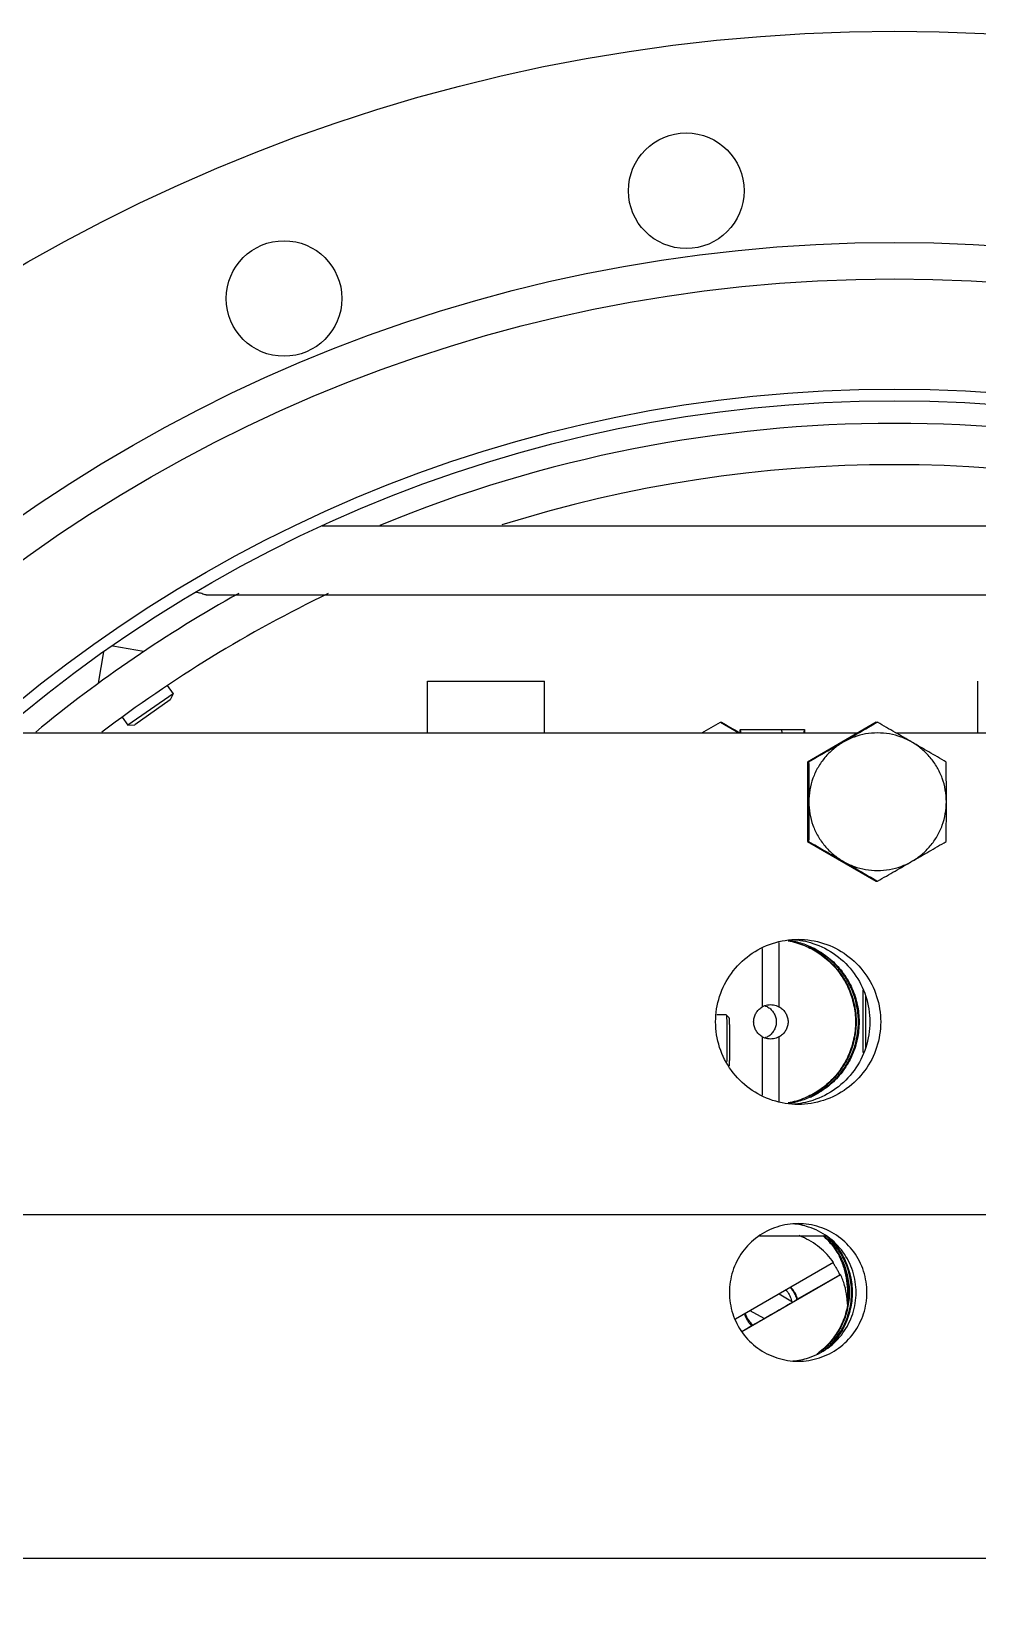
# Model space of a CAD drawing. Extents: x -50 to 48714, y -13211 to 6743.
# Drawn here: x 25948.3 to 26017.1, y -11579 to -11465.3 of the extents above; entities that cross this region are included whole.
import ezdxf

# ---------------------------------------------------------------- set-up
doc = ezdxf.new("R2010")
doc.units = 0
doc.header["$LTSCALE"] = 50
doc.linetypes.add('MITTEX2', pattern=[101.60000000000001, 63.5, -12.7, 12.7, -12.7])
doc.layers.get('0').update_dxf_attribs({"linetype": 'CONTINUOUS'})
doc.layers.add('MITTEX2', color=5, linetype='MITTEX2')

# ---------------------------------------------------------------- blocks, each defined once
blk = doc.blocks.new('SMAF_UE46_S')
for p, q in [((-30.58169558190002, 50.04915028130017), (52.58169558190002, 50.04915028130017)), ((-38.9925999725001, 45.04915028130017), (61.99246034460066, 45.04915028130017)), ((-43.57218667379948, 40.92405321300021), (-45.7999931145996, 41.31687559640022)), ((-46.84879485100009, 38.62974746760028), (-46.44846556719949, 40.9001276562999)), ((-22.93429908409962, 35), (-22.93429908409962, 38.75863747060021)), ((-22.93427871599943, 38.75863747060021), (-14.43431945219982, 38.75863747060021)), ((-14.43429908409962, 35), (-14.43429908409962, 38.75863747060021)), ((17.05199391489987, 35), (17.05199391489987, 38.75863747060021)), ((-41.42127083119976, 37.85222703980025), (-44.69787900839947, 35.55792129440033)), ((-41.83938073309946, 38.44934986270027), (-41.42127083119976, 37.85222703980025)), ((-41.42127083119976, 37.85222703980025), (-41.63257376359979, 37.39908643900026)), ((-41.63257376359979, 37.39908643900026), (-44.19979627039993, 35.6014978874)), ((-45.11598891020003, 36.15504411729989), (-44.69787900839947, 35.55792129440033)), ((-44.69787900839947, 35.55792129440033), (-44.19979627039993, 35.6014978874)), ((-2.986162766199413, 35), (-1.646875901499698, 35.77350269189992)), ((-1.646875901499698, 35.77350269189992), (-1.563020193800185, 35.77350269189992)), ((-1.646875901499698, 35.77350269189992), (-0.3075890369000263, 35)), ((9.683199032100674, 35.77350269189992), (4.6849124072005, 32.88675134599998)), ((9.683199032100674, 35.77350269189992), (9.767054739800187, 35.77350269189992)), ((-54.01583345449944, 35), (8.343912167400049, 35)), ((-0.211888320000071, 35.25), (4.452553945900036, 35.25)), ((11.11530070729987, 35), (76.01583345450035, 35)), ((4.6849124072005, 32.88675134599998), (4.768768115000057, 32.88675134599998)), ((4.6849124072005, 32.88675134599998), (4.6849124072005, 27.11324865410006)), ((4.6849124072005, 27.11324865410006), (4.768768115000057, 27.11324865410006)), ((4.6849124072005, 27.11324865410006), (9.683199032100674, 24.22649730810008)), ((9.683199032100674, 24.22649730810008), (9.767054739800187, 24.22649730810008)), ((2.594368302899966, 19.77648972030011), (2.594368302899966, 15.09658561000015)), ((2.620545251200383, 15.09658561000015), (2.620545251200383, 19.7806371628003)), ((1.420956461300193, 15.09658561000015), (1.420956461300193, 19.33392670250032)), ((8.73020706350053, 11.76513640929988), (8.73020706350053, 16)), ((2.620545251200383, 15.09658561000015), (2.594368302899966, 15.09658561000015)), ((8.913445701699857, 12.12488576270016), (8.913445701699857, 15.87511423739988)), ((-1.217679591300111, 14.5), (-1.913705775799826, 14.5)), ((-1.217679591300111, 14.5), (-1.216308656299589, 14.49931417990001)), ((-1.027065925100032, 14.30994164000003), (-1.216308656299589, 14.49931417990001)), ((1.420956461300193, 8.666073297500134), (1.420956461300193, 12.9034143900999)), ((2.620545251200383, 12.9034143900999), (2.594368302899966, 12.9034143900999)), ((2.594368302899966, 12.9034143900999), (2.594368302899966, 8.223510279799939)), ((2.620545251200383, 8.219362837200151), (2.620545251200383, 12.9034143900999)), ((1.207461975200204, -1.549999999999727), (6.017375757800437, -1.549999999999727)), ((6.586032573300145, -3.494974510600059), (-0.5441659150001215, -7.613007674299752)), ((-0.08970816789951641, -8.505236967700057), (7.085861235800621, -4.36099991430001)), ((3.945924226100033, -6.166600142099924), (7.07224387990027, -4.36099991430001)), ((7.085861235800621, -4.36099991430001), (7.07224387990027, -4.36099991430001)), ((3.597275406000335, -6.369112810999923), (2.617679081799906, -5.786889849199724)), ((1.525396914799785, -7.566347202900033), (0.5165468565000992, -7.000394942999719)), ((-0.09280348509946634, -8.49915998339975), (0.714983757599839, -8.032623931099806)), ((109.3321296530003, -25), (-87.33212965299936, -25))]:
    blk.add_line(p, q)
for centre, radius in [((11, -40.5), 126.5), ((-4.12798567829941, 74.40845943320028), 4.2), ((11, -40.5), 111.15), ((-33.35300981109958, 66.5776378180999), 4.2), ((11, -40.5), 108.5), ((11, -40.5), 100.5), ((11, -40.5), 99.65)]:
    blk.add_circle(centre, radius)
for radius, start, end in [(98, 67.57576816051345, 112.4242318394865), (95, 72.52538992530202, 107.474610074698), (98, 119.0930850114732, 129.5503866248113), (95, 115.6616009302811, 127.3244959687213)]:
    blk.add_arc((11, -40.5), radius, start, end)
for points, start_tangent, end_tangent in [([(-39.71384391079937, 45.2295389922001), (-39.67836790620004, 45.22507083590017), (-39.3400722200995, 45.15029099410003), (-39.04262948660016, 45.05246647610011)], (0.9927446668633905, -0.1202415336491352), (0.991745700820387, -0.1282203763224848)), ([(-39.04262948660016, 45.05246647610011), (-38.9925999725001, 45.04915028130017)], (0.9917457008105747, -0.1282203763983796), (1, 0)), ([(-1.563020193800185, 35.77350269189992), (-0.9081703267002013, 35.39823061740026), (-0.278949664099855, 35.03693101509998)], (0.8678233849893704, -0.4968727930422348), (0.8669743611444768, -0.4983527436646924)), ([(9.767054739800187, 35.77350269189992), (9.122369478500332, 35.39823061740026), (8.500440489799985, 35.03693101509998), (7.890246739400027, 34.68323720780018), (7.279601580999952, 34.33012701889993)], (-0.8640418564468119, -0.5034199740852036), (-0.8659511838560141, -0.5001285306582379)), ([(12.27788820590013, 34.33012701889993), (11.66574295210012, 34.68323720780018), (11.05112526960056, 35.03693101509998), (10.42190460700022, 35.39823061740026), (9.767054739800187, 35.77350269189992)], (-0.8659511838526686, 0.5001285306640304), (-0.8678233849928276, 0.4968727930361963)), ([(-0.278949664099855, 35.03693101509998), (-0.2409650290001082, 35.01509526769996)], (0.8669743610058323, -0.4983527439058892), (0.8669450749118572, -0.4984036888768729)), ([(-0.211888320000071, 35.25), (-0.2194129694998992, 35.23493521230012), (-0.2268551773995569, 35.18990590200019), (-0.2341334051998274, 35.11540541980003), (-0.2411679112001366, 35.0122500084999), (-0.2419005285000821, 35.00000606189997)], (-1, 0), (-0.05859792475906399, -0.9982816652698431)), ([(-0.211888320000071, 35.25), (-0.2043636704993332, 35.23493521230012), (-0.19692146269972, 35.18990590200019), (-0.189643234799405, 35.11540541980003), (-0.1826087288000053, 35.0122500084999), (-0.1818761115000598, 35.00000606189997)], (1, 0), (0.05859792475906399, -0.9982816652698431)), ([(2.787083654900016, 35.25), (2.794608304399844, 35.23493521230012), (2.802050512300411, 35.18990590200019), (2.809328740100682, 35.11540541980003), (2.816363246100082, 35.0122500084999), (2.817095863400027, 35.00000606189997)], (1, 0), (0.05859792475906399, -0.9982816652698431)), ([(4.452553945900036, 35.25), (4.445029296400207, 35.23493521230012), (4.437587088600594, 35.18990590200019), (4.430308860700279, 35.11540541980003), (4.42327435469997, 35.0122500084999), (4.422541737400024, 35.00000606189997)], (-1, 0), (-0.05859792475906399, -0.9982816652698431)), ([(4.452553945900036, 35.25), (4.460078595399864, 35.23493521230012), (4.467520803300431, 35.18990590200019), (4.474799031099792, 35.11540541980003), (4.481833537200146, 35.0122500084999), (4.482566154500091, 35.00000606189997)], (1, 0), (0.05859792475906399, -0.9982816652698431)), ([(7.279601580999952, 34.33012701889993), (6.667456327199943, 33.97701683010018), (6.052838644700387, 33.62332302279992), (5.423617982100041, 33.2620234205001), (4.768768115000057, 32.88675134599998)], (-0.8659511838526686, -0.5001285306640304), (-0.8678233849928276, -0.4968727930361963)), ([(7.279601579600239, 34.33012701810003), (6.565839196200614, 33.83016430930002), (5.949830698999904, 33.2139326833003), (5.450126141499823, 32.50004234640028), (5.081916536800236, 31.71016860479995), (4.856407462600146, 30.86832024810019), (4.780458268600341, 30)], (-0.865951183853195, -0.5001285306631187), (2.486220124814779e-10, -1)), ([(12.27788805270029, 34.33012710740013), (11.48837306970017, 34.69842178909994), (10.6467450068003, 34.92402875480002), (9.778744804300004, 35), (8.910744604499996, 34.92402872389994), (8.069116549700084, 34.69842172810013), (7.279601579600239, 34.33012701810003)], (-0.8659511838532583, 0.500128530663009), (-0.8659511838532583, -0.500128530663009)), ([(14.77703151830065, 30), (14.70108231910035, 30.86832027729997), (14.47557322969988, 31.71016866060017), (14.1073636009005, 32.50004242349996), (13.60765901149989, 33.21393277430025), (12.9916504767998, 33.83016440490019), (12.27788805270029, 34.33012710740013)], (0, 1), (-0.8659511838519249, 0.5001285306653179)), ([(14.76534136470036, 32.88675134599998), (14.12065610340051, 33.2620234205001), (13.49872711460011, 33.62332302279992), (12.8885333643002, 33.97701683010018), (12.27788820590013, 34.33012701889993)], (-0.8640418564468119, 0.5034199740852036), (-0.8659511838560141, 0.5001285306582379)), ([(4.768768115000057, 32.88675134599998), (4.773817093100661, 32.14181329560006), (4.777478278099807, 31.41797385790005), (4.779712262799876, 30.70430558580028), (4.780458268600341, 29.99999999960028)], (0.007556418347088739, -0.9999714498633269), (0, -1)), ([(14.77703151830065, 30.00000000050022), (14.77627160620068, 30.71087231890033), (14.77402962060023, 31.42327755199994), (14.77037844179995, 32.14381235610017), (14.76534136470036, 32.88675134599998)], (0, 1), (-0.007556418351015014, 0.9999714498632971)), ([(4.780458268600341, 29.99999999960028), (4.779698356400331, 29.28912768120017), (4.777456370799882, 28.57672244800006), (4.773805192100554, 27.85618764390028), (4.768768115000057, 27.11324865410006)], (0, -1), (-0.007556418351015014, -0.9999714498632971)), ([(4.780458268600341, 30), (4.856407468299949, 29.13167971990015), (5.081916559100137, 28.28983133390011), (5.450126190400624, 27.4999575689003), (5.94983078289988, 26.7860672167003), (6.565839321299791, 26.16983558570018), (7.279601749400172, 25.66987288380005)], (-7.649907790477633e-11, -1), (0.865951183854947, -0.5001285306600852)), ([(12.27788820680053, 25.66987298169988), (12.9916505903002, 26.1698356904003), (13.60765908760004, 26.78606731650007), (14.10736364520017, 27.49995765340009), (14.4755732499998, 28.28983139499996), (14.70108232429993, 29.13167975190026), (14.77703151830065, 30)], (0.8659511838557642, 0.5001285306586702), (-2.486220124577037e-10, 1)), ([(14.76534136470036, 27.11324865410006), (14.7703903429001, 27.85818670439994), (14.77405152790016, 28.58202614209995), (14.77628551250018, 29.29569441430021), (14.77703151830065, 30.00000000050022)], (0.007556418347088739, 0.9999714498633269), (0, 1)), ([(4.768768115000057, 27.11324865410006), (5.423617982100041, 26.73797657959994), (6.052838644700387, 26.37667697720008), (6.667456327199943, 26.02298317000032), (7.279601580999952, 25.66987298110007)], (0.8678233849928276, -0.4968727930361963), (0.8659511838526686, -0.5001285306640304)), ([(12.27788820590013, 25.66987298110007), (12.8885333643002, 26.02298317000032), (13.49872711460011, 26.37667697720008), (14.12065610340051, 26.73797657959994), (14.76534136470036, 27.11324865410006)], (0.8659511838560141, 0.5001285306582379), (0.8640418564468119, 0.5034199740852036)), ([(7.279601580999952, 25.66987298110007), (7.890246739400027, 25.31676279220028), (8.500440489799985, 24.96306898500006), (9.122369478500332, 24.6017693826002), (9.767054739800187, 24.22649730810008)], (0.8659511838560141, -0.5001285306582379), (0.8640418564468119, -0.5034199740852036)), ([(7.279601749400172, 25.66987288380005), (8.069116730900532, 25.30157820590011), (8.910744791500292, 25.0759712432), (9.778744991200256, 25), (10.6467451878998, 25.07597127710005), (11.48837323960015, 25.30157827280027), (12.27788820680053, 25.66987298169988)], (0.8659511838559504, -0.5001285306583483), (0.8659511838559504, 0.5001285306583483)), ([(9.767054739800187, 24.22649730810008), (10.42190460700022, 24.6017693826002), (11.05112526960056, 24.96306898500006), (11.66574295210012, 25.31676279220028), (12.27788820590013, 25.66987298110007)], (0.8678233849928276, 0.4968727930361963), (0.8659511838526686, 0.5001285306640304)), ([(4.005073091099803, 8), (2.151606479300426, 8.293660902299962), (0.4795700933000262, 9.145898033800222), (-0.8473654955996608, 10.47328848630013), (-1.699310586799584, 12.14589803380022), (-1.992870858699462, 14), (-1.699310586799584, 15.85410196630028), (-0.8473654955996608, 17.52671151379991), (0.4795700933000262, 18.85410196630028), (2.151606479300426, 19.70633909780008), (4.005073091099803, 20)], (-1, 0), (1, 0)), ([(3.276629966499968, 19.89747652679989), (3.419729377600561, 19.86888560440002)], (0.9829347183891479, -0.1839547210191861), (0.9781541597096773, -0.2078808308686855)), ([(3.382371437900474, 19.92454976189993), (3.681498860700231, 19.86888560440002)], (0.9874473286799114, -0.157948640649128), (0.9781541597554783, -0.207880830653176)), ([(3.419729377600561, 19.86888560440002), (4.612270297100622, 19.48127274590024)], (0.9781541597645889, -0.2078808306103081), (0.9134720781233037, -0.4069014161797588)), ([(3.615686866700344, 19.98677338630023), (5.073231253700214, 19.70633909780008)], (0.9977820041463437, -0.06656629929405679), (0.9511291447963638, -0.3087933773884051)), ([(3.681498860700231, 19.86888560440002), (3.941148001500551, 19.80761744019992)], (0.9781541597388062, -0.2078808307316242), (0.9679099090311098, -0.2512974492496663)), ([(3.941148001500551, 19.80761744019992), (4.874039780200292, 19.48127274590024), (5.959959190499831, 18.85410196630028), (6.891797202500129, 18.01478363820024), (7.628828023700407, 17), (8.138839870500306, 15.85410196630028), (8.399542778000068, 14.62717077959996), (8.399542778000068, 13.37282922040004), (8.138839870500306, 12.14589803380022), (7.628828023700407, 11), (6.891797202500129, 9.985216361900257), (5.959959190499831, 9.145898033800222), (4.874039780200292, 8.518727254200257), (3.941148001500551, 8.19238255980008)], (0.9679099090597464, -0.2512974491393689), (-0.9679099090597464, -0.2512974491393689)), ([(4.005073091099803, 20), (5.858539702900089, 19.70633909780008), (7.530576088900489, 18.85410196630028), (8.85751167790022, 17.52671151379991), (9.709456769000099, 15.85410196630028), (10.00301704100002, 14), (9.709456769000099, 12.14589803380022), (8.85751167790022, 10.47328848630013), (7.530576088900489, 9.145898033800222), (5.858539702900089, 8.293660902299962), (4.005073091099803, 8)], (1, 0), (-1, 0)), ([(4.612270297100622, 19.48127274590024), (4.740475020200392, 19.4223433146999)], (0.913472078022553, -0.4069014164059382), (0.9036269279329835, -0.4283204117414889)), ([(4.768793490599819, 19.46961660350007), (5.052975401100412, 19.3135091864001), (5.417897100000118, 19.09563784080001), (5.874885936600549, 18.77178068789999), (6.387943614400683, 18.32400102940028), (6.92489925910013, 17.72606377120019), (7.445432519700262, 16.94659612240002), (7.884842683400166, 15.97112772030005)], (-0.9658612994989936, 0.2590597423956793), (0.3284208550110242, -0.944531493383798)), ([(4.740475020200392, 19.4223433146999), (5.698189707400161, 18.85410196630028), (6.630027719400459, 18.01478363820024), (7.367058540599828, 17), (7.866016621500421, 15.8877934338002)], (0.9036269278273822, -0.4283204119642759), (0.3145534005884865, -0.9492397790749286)), ([(8.052375152500645, 15.97112772030005), (7.610742287400171, 16.94770759950006), (7.083120152400625, 17.72797400060017), (6.533844854100607, 18.32578655900033), (6.002396821299953, 18.7732809572999), (5.521432358899801, 19.09629422050011), (5.125340908700309, 19.31383162590009), (4.866880473200581, 19.43317034290021), (4.768793490599819, 19.46961660350007)], (-0.3284208550109987, 0.9445314933838069), (-0.9658612994941639, 0.2590597424136858)), ([(5.073231253700214, 19.70633909780008), (6.745267639700614, 18.85410196630028), (8.072203228600301, 17.52671151379991), (8.924148319800224, 15.85410196630028), (9.217708591700102, 14), (8.924148319800224, 12.14589803380022), (8.072203228600301, 10.47328848630013), (6.745267639700614, 9.145898033800222), (5.073231253700214, 8.293660902299962)], (0.9511291448005462, -0.3087933773755226), (-0.9511291448005462, -0.3087933773755226)), ([(7.884842683400166, 15.97112772030005), (7.898354124100479, 15.9318313693002)], (0.3284208560043503, -0.9445314930384111), (0.321878543005952, -0.9467809691540942)), ([(7.898354124100479, 15.9318313693002), (8.133823019999909, 15.00170458460025), (8.21820395909981, 13.99922037500028), (8.133731262500078, 12.99775458969998), (7.898356549199889, 12.06817576440017)], (0.3218785427889407, -0.9467809692278718), (-0.3218773512713354, -0.9467813743090584)), ([(8.052375152500645, 12.02887227969995), (8.300730979000036, 12.99760113909997), (8.384826739000346, 13.99920055860002), (8.300826591600526, 15.0018330895), (8.052375152500645, 15.97112772030005)], (0.3284208550150592, 0.9445314933823952), (-0.3284208550150592, 0.9445314933823952)), ([(8.73020706350053, 16), (8.721628929800318, 16.2923196720003)], (0, 1), (-0.05856405844009271, 0.9982836526053231)), ([(1.420956461300193, 12.9034143900999), (1.179603530999884, 13.07561586840029), (0.9855919108003945, 13.2998491661001), (0.8498438108999835, 13.5634950435001), (0.7800027179000608, 13.85171497579995), (0.7800027179000608, 14.14828502420005), (0.8498438108999835, 14.4365049564999), (0.9855919108003945, 14.70015083399994), (1.179603530999884, 14.92438413170021), (1.420956461300193, 15.09658561000015)], (-0.8771991981916719, 0.4801266152713136), (0.8771991981916719, 0.4801266152713136)), ([(1.415837984300197, 15.10785048949992), (1.585273455900278, 15.1810411790002), (1.786131692299932, 15.23248612580028), (1.994573908000348, 15.25)], (0.8862482158193608, 0.4632106431819114), (1, 0)), ([(1.572894003600595, 15.18235217930032), (1.748095372399803, 15.10682003210013), (1.996009747000244, 14.93563843519996), (2.195767781000541, 14.71008093340015), (2.335760263600605, 14.44325610880014), (2.407851340600246, 14.15067085030023), (2.407851340600246, 13.84932914970022), (2.335760263600605, 13.55674389120031), (2.195767781000541, 13.28991906660031), (1.996009747000244, 13.06436156480004), (1.748095372399803, 12.89317996799991), (1.572894003600595, 12.81764782070013)], (0.9458326011153677, -0.3246547253118889), (-0.9458326011187671, -0.324654725301985)), ([(1.994573908000348, 15.25), (2.203016123599809, 15.23248612580028), (2.403874360100417, 15.1810411790002), (2.594368302899966, 15.09658561000015)], (1, 0), (0.8771991981613699, -0.4801266153266759)), ([(2.620545251200383, 15.09658561000015), (2.861898181599827, 14.92438413170021), (3.055909801800226, 14.70015083399994), (3.191657901600593, 14.4365049564999), (3.261498994600515, 14.14828502420005), (3.261498994600515, 13.85171497579995), (3.191657901600593, 13.5634950435001), (3.055909801800226, 13.2998491661001), (2.861898181599827, 13.07561586840029), (2.620545251200383, 12.9034143900999)], (0.8771991981916719, -0.4801266152713136), (-0.8771991981916719, -0.4801266152713136)), ([(7.866016621500421, 15.8877934338002), (7.87707038750068, 15.85410196630028)], (0.3145534006205388, -0.9492397790643073), (0.3089206495290661, -0.9510878152381829)), ([(7.87707038750068, 15.85410196630028), (8.137773294900398, 14.62717077959996), (8.137773294900398, 13.37282922040004), (7.87707038750068, 12.14589803380022)], (0.3089206484009174, -0.9510878156046142), (-0.3089206484009174, -0.9510878156046142)), ([(-1.216148224400058, 14.49972860970001), (-1.211601674899612, 14.48647671549998), (-1.205605951899997, 14.44608974120001), (-1.199773504099539, 14.37938524160018), (-1.19418320549994, 14.28726528070001), (-1.188910655099789, 14.17097562290019), (-1.1840271553001, 14.03208888630024), (-1.179598746899501, 13.87248327580028), (-1.175685316599811, 13.69431718340002), (-1.172339786900011, 13.5), (-1.169607400200221, 13.29215953209996), (-1.167525107399342, 13.07360646540019), (-1.166121067999484, 12.84729635539998), (-1.165414269199573, 12.61628965780028), (-1.165414269199573, 12.38371034220017), (-1.166121067999484, 12.15270364470007), (-1.167525107399342, 11.92639353460027), (-1.169607400200221, 11.70784046790004), (-1.172339786900011, 11.5), (-1.175685316599811, 11.30568281659998), (-1.179598746899501, 11.12751672430022), (-1.179644590799398, 11.12565759480003)], (0.9325624193065021, -0.3610087728812198), (-0.02468132351731544, -0.9996953697349177)), ([(-1.026915187499981, 14.31033129090019), (-1.022594170799493, 14.29736146089999), (-1.016964640699371, 14.25795084430001), (-1.011500507899655, 14.19290534590027), (-1.006281451599534, 14.10317347550017), (-1.001383577599881, 13.99006372570011), (-0.9968783078002161, 13.85522549150028), (-0.9928313392001655, 13.70062501790017), (-0.9893016856995018, 13.52851672799989), (-0.9863408175997392, 13.34141034820004), (-0.9839919111000199, 13.14203431080023), (-0.9822892184993179, 12.93329596740023), (-0.9812575688001743, 12.71823919320013), (-0.9809120058998815, 12.5), (-0.9812575688001743, 12.28176080689991), (-0.9822892184993179, 12.06670403260023), (-0.9839919111000199, 11.85796568920023), (-0.9863408175997392, 11.65858965179996), (-0.9893016856995018, 11.47148327200011), (-0.9928313392001655, 11.29937498210029), (-0.9968783078002161, 11.14477450850018), (-1.001383577599881, 11.00993627429989), (-1.006281451599534, 10.89682652460033), (-1.011500507899655, 10.80709465410018), (-1.012075313199603, 10.79715385030022)], (0.9404095202948077, -0.3400440179431033), (-0.05839642863117021, -0.9982934724434116)), ([(1.994573908000348, 12.75), (1.786131692299932, 12.76751387420018), (1.585273455900278, 12.8189588211003), (1.415837984300197, 12.89214951060012)], (-1, 0), (-0.8862482158193608, 0.4632106431819114)), ([(2.594368302899966, 12.9034143900999), (2.403874360100417, 12.8189588211003), (2.203016123599809, 12.76751387420018), (1.994573908000348, 12.75)], (-0.8771991981613699, -0.4801266153266759), (-1, 0)), ([(7.866016621500421, 12.1122065663003), (7.367058540599828, 11), (6.630027719400459, 9.985216361900257), (5.698189707400161, 9.145898033800222), (4.740474662899942, 8.577656515999934)], (-0.3145534005888941, -0.9492397790747935), (-0.9036269560974265, -0.428320352323001)), ([(7.884842683400166, 12.02887227969995), (7.445427079400361, 11.05339418909989), (6.924733579799977, 10.27372531090032), (6.388238195700069, 9.676286494499891), (5.876324162800302, 9.22934040600012), (5.419417624600101, 8.905340047499976), (5.053842551799789, 8.686971866899967), (4.83042704340005, 8.567084738900121), (4.830216787100653, 8.5663061483001)], (-0.3284208550212445, -0.9445314933802443), (0.4964672250665438, -0.8680554673721753)), ([(4.830216787100653, 8.5663061483001), (5.126884242699816, 8.686936617099946), (5.523816149699996, 8.905141240300054), (6.004804189599781, 9.228515456200057), (6.535031337200053, 9.675338804700004), (7.083772885300277, 10.27284281350012), (7.611205807300394, 11.05311162470025), (8.052375152500645, 12.02887227969995)], (0.4964672246132853, -0.8680554676314077), (0.3284208550152902, 0.9445314933823149)), ([(7.87707038750068, 12.14589803380022), (7.866016621500421, 12.1122065663003)], (-0.3089206495290661, -0.9510878152381829), (-0.3145534006205388, -0.9492397790643073)), ([(7.898356549199889, 12.06817576440017), (7.884842683400166, 12.02887227969995)], (-0.3218773517425929, -0.9467813741488451), (-0.3284208542107207, -0.9445314936620698)), ([(3.419729377600561, 8.13111439559998), (3.276629966499968, 8.102523473200108)], (-0.9781541597096773, -0.2078808308686855), (-0.9829347183891479, -0.1839547210191861)), ([(3.681498860700231, 8.13111439559998), (3.382371437900474, 8.075450238100075)], (-0.9781541597554783, -0.207880830653176), (-0.9874473286799114, -0.157948640649128)), ([(4.612270297100622, 8.518727254200257), (3.419729377600561, 8.13111439559998)], (-0.9134720781233037, -0.4069014161797588), (-0.9781541597645889, -0.2078808306103081)), ([(5.073231253700214, 8.293660902299962), (3.615686866700344, 8.013226613700226)], (-0.9511291447963638, -0.3087933773884051), (-0.9977820041463437, -0.06656629929405679)), ([(3.941148001500551, 8.19238255980008), (3.681498860700231, 8.13111439559998)], (-0.9679099090311098, -0.2512974492496663), (-0.9781541597388062, -0.2078808307316242)), ([(4.740474662899942, 8.577656515999934), (4.612270297100622, 8.518727254200257)], (-0.9036269560076191, -0.4283203525124679), (-0.9134720781539271, -0.4069014161110109)), ([(4.005073091099803, -0.6666000000000167), (2.460517581300337, -0.911317418499948), (1.067153926300307, -1.621515028100021), (-0.03862573119931767, -2.727673738500016), (-0.7485799737996786, -4.121515028100021), (-0.9932135336994179, -5.666600000000017), (-0.7485799737996786, -7.211684971900013), (-0.03862573119931767, -8.605526261399973), (1.067153926300307, -9.711684971900013), (2.460517581300337, -10.42188258150009), (4.005073091099803, -10.66660000000002)], (-1, 0), (1, 0)), ([(4.764320151700304, -0.911317418499948), (3.616129113500392, -0.6824989408996771)], (-0.9511291447992524, 0.3087933773795072), (-0.9968063220874507, 0.07985709891105174)), ([(4.005073091099803, -10.66660000000002), (5.549628601000222, -10.42188258150009), (6.942992256000252, -9.711684971900013), (8.048771913399833, -8.605526261399973), (8.758726156000193, -7.211684971900013), (9.003359715999977, -5.666600000000017), (8.758726156000193, -4.121515028100021), (8.048771913399833, -2.727673738500016), (6.942992256000252, -1.621515028100021), (5.549628601000222, -0.911317418499948), (4.005073091099803, -0.6666000000000167)], (1, 0), (-1, 0)), ([(4.764320151700304, -10.42188258150009), (6.157683806700334, -9.711684971900013), (7.263463464199958, -8.605526261399973), (7.973417706800319, -7.211684971900013), (8.218051266800103, -5.666600000000017), (7.973417706800319, -4.121515028100021), (7.263463464199958, -2.727673738500016), (6.157683806700334, -1.621515028100021), (4.764320151700304, -0.911317418499948)], (0.9511291448001671, 0.3087933773766902), (-0.9511291448001671, 0.3087933773766902)), ([(6.586032573300145, -3.494974510600059), (6.112362847699842, -2.912543354500031), (5.563968183500037, -2.400202586499745), (4.951039281099838, -1.967385109199768), (4.284928114299873, -1.622075648499958), (4.086038680899946, -1.54023422479986)], (-0.5765272619524404, 0.8170779131916504), (-0.9320347195759968, 0.3623689852966077)), ([(5.799267339700236, -1.532743764299994), (6.471286335499826, -2.237406089800061), (7.12631741560017, -3.280239434800023), (7.532952767600364, -4.442734863199803), (7.670801996900082, -5.666600000000017), (7.532952767600364, -6.890465136699731), (7.12631741560017, -8.052960565099966), (6.471286335499826, -9.095793910199973), (6.059780707299979, -9.556303862899767)], (0.7514462608076551, -0.6597942990949481), (-0.7070984903811995, -0.7071150718946871)), ([(5.877500587500435, -1.543449419499666), (6.202824496300309, -1.861875691799924), (6.726044350600205, -2.507218651199764), (7.208103432800272, -3.349521924999863), (7.563948745099879, -4.372352198799945), (7.716079400400304, -5.519832687100006), (7.624605847900057, -6.677099463000104), (7.312721157200031, -7.742232957099986), (6.855040716800431, -8.63165971619992), (6.333002358100202, -9.32825969489977), (6.091751169000418, -9.58833053799981)], (0.7423628696556838, -0.6699980371288997), (-0.7050981212621278, -0.7091097513027288)), ([(6.157898700600526, -9.654380435599705), (6.698272786400594, -9.07040809730006), (7.248104647100263, -8.231894658300007), (7.668297488599819, -7.194983329499792), (7.874061295000502, -6.018442950200097), (7.817847397200239, -4.808172837199891), (7.512249022700416, -3.677883901999849), (7.035270222800136, -2.73542176410001), (6.479047151499799, -2.004782931699992), (6.00996899419988, -1.545149858000059)], (0.7313708335950185, 0.6819799878050147), (-0.7593539808797749, 0.6506777479843909)), ([(6.092490397099937, -1.560574499999802), (6.733055818600405, -2.237406089800061), (7.388086898699839, -3.280239434800023), (7.794722250700033, -4.442734863199803), (7.932571480000661, -5.666600000000017), (7.794722250700033, -6.890465136699731), (7.388086898699839, -8.052960565099966), (6.733055818600405, -9.095793910199973), (6.092490397099937, -9.772625499899732)], (0.7463846247244149, -0.665514832272726), (-0.7463846247196374, -0.665514832278084)), ([(6.97537838000062, -3.02187384960007), (7.047480180300226, -3.174109921999843), (7.34654353320002, -3.97620465889986), (7.528451985900574, -4.812710970300031), (7.589502407000509, -5.666600000000017), (7.571704973500346, -6.128388129499854)], (0.4406870938181028, -0.8976607852313451), (-0.07693378925815753, -0.9970362039918016)), ([(6.542067522600519, -3.525155678699775), (6.591835933800212, -3.599790500899871), (6.723383011800252, -3.807901895600025), (6.849717630000669, -4.026797084100053), (6.964867907200642, -4.246128582100027), (7.030433706800068, -4.381018595399837)], (0.56096959991586, -0.8278364016943444), (0.4270145734493838, -0.9042447423468056)), ([(7.590215314499801, -6.516574678400048), (7.549806931100647, -5.984352167999987), (7.38047544660003, -5.154759002599803), (7.085861235800621, -4.36099991430001)], (-0.02729398808702699, 0.9996274497102936), (-0.4190815988140951, 0.9079485742790843)), ([(3.119026373200541, -5.495263940799759), (3.187034151999796, -5.575492846699944), (3.395453132100556, -5.907303456499903), (3.524837107700478, -6.277188365600068), (3.535745025300457, -6.328580876700016)], (0.6692695571873707, -0.7430196900636086), (0.192892135517442, -0.9812199672120013)), ([(3.436106793999897, -5.314124824699775, 15.2357318138), (3.580750652000461, -5.491029495399744, 15.2319441811), (3.789735940000355, -5.853126713800066, 15.2264717087), (3.905085506200521, -6.190470179899876, 15.223451174)], (0.6759778247170425, -0.7367093398815417, -0.0177011022854117), (0.238311158343543, -0.9711688057443317, -0.006240397269989554)), ([(3.960672934200375, -6.148961909799709), (3.893332224900405, -5.948656165399825), (3.804577908500505, -5.752685243199721), (3.698986137700558, -5.571145645899833), (3.576891857300325, -5.402783283199824), (3.478475224400427, -5.289254195000012)], (-0.2712522593133817, 0.9625082918174711), (-0.682168629797542, 0.7311948854581412)), ([(2.766062880400568, -6.849612433200036), (3.082578921800632, -6.667040949999773), (3.400981843899899, -6.482914418999826), (3.689830570000595, -6.315453758899821), (3.945924226100033, -6.166600142099924)], (0.8665021220937179, 0.4991733891215392), (0.864265494493559, 0.5030359381076109)), ([(3.990035055499902, -6.141121281699725), (3.960672934200375, -6.148961909799709)], (-0.9661493366782004, -0.2579834476013404), (-0.9661446578200813, -0.2580009693115868)), ([(3.962705670300238, -6.157034878900049), (3.960672934200375, -6.148961909799709)], (-0.2422582823831126, 0.9702117936908333), (-0.2460886436162448, 0.9692473262708114)), ([(0.1115674234006292, -7.233681118799723), (0.1610662600005526, -7.384140119700078), (0.2473165147002874, -7.579483992799851), (0.3528112835001593, -7.760998836399722), (0.4773937684003613, -7.929946367100001), (0.615754332200595, -8.080813562299682)], (0.2724121396629196, -0.9621806619155626), (0.7136360049733866, -0.7005167038733797)), ([(0.1552415282003494, -7.206526151700018), (0.2431426828006806, -7.425896543400086), (0.4515616628004864, -7.757707153200045), (0.719923697500235, -8.027866852100033)], (0.3084635572316972, -0.9512361609295389), (0.7777517993026548, -0.6285715064187075)), ([(0.714983757599839, -8.032623931099806), (0.9745604971003559, -7.88365364989977), (1.263710411200009, -7.717289134800012), (1.581012740800361, -7.534267748600087), (1.90033332009989, -7.349612965600045)], (0.8676078730641309, 0.4972490106547576), (0.8653970749573259, 0.5010867216912702)), ([(1.90033332009989, -7.349612965600045), (2.059207441299804, -7.258083169600013), (2.217399374900197, -7.166600014400046)], (0.8669034394287742, 0.4984761044489112), (0.8652526762849286, 0.5013360212290444)), ([(2.217399374900197, -7.166600014400046), (2.333599416600009, -7.099612701899787), (2.449370714400175, -7.032625389299938)], (0.8667514951506696, 0.498740258705951), (0.8651441644770026, 0.5015232543675213)), ([(2.449370714400175, -7.032625389299938), (2.607974549699975, -6.941143725499842), (2.766062880400568, -6.849612433200036)], (0.866644660424562, 0.498925878821289), (0.864989416172292, 0.5017901054324583)), ([(0.615754332200595, -8.080813562299682), (0.5944621750004444, -8.102223524999772)], (-0.7051710701557096, -0.7090372076382532), (-0.7051355363088465, -0.7090725459601687)), ([(0.615754332200595, -8.080813562299682), (0.6215572964001694, -8.086705413099935)], (0.7001422006967131, -0.7140034305264672), (0.7032781151147828, -0.7109148280916626)), ([(6.059780707299979, -9.556303862899767), (5.600705520700103, -9.966673153499869), (5.371891674300059, -10.13960467259994)], (-0.7070984903776687, -0.7071150718982181), (-0.813253522728785, -0.5819095357263205)), ([(6.091751169000418, -9.58833053799981), (5.831014374600272, -9.831246554600057), (5.669569104999937, -9.965072551100093)], (-0.705098121233662, -0.7091097513310336), (-0.7799903014996915, -0.6257916023457174)), ([(5.983852398700037, -9.810757081600059), (6.157898700600526, -9.654380435599705)], (0.7574167635848041, 0.6529317316846539), (0.7313708335317641, 0.6819799878728501)), ([(3.616129113500392, -10.6507010590999), (4.764320151700304, -10.42188258150009)], (0.9968063220874507, 0.07985709891105174), (0.9511291447992524, 0.3087933773795072))]:
    blk.add_spline(points, degree=3, dxfattribs=dict(start_tangent=start_tangent, end_tangent=end_tangent))

msp = doc.modelspace()

# ---------------------------------------------------------------- linework, layer by layer
at = {"layer": 'MITTEX2'}
for p, q in [((24250, -11551.26479832091), (26000, -11551.26479832091)), ((26000, -11551.26479832091), (29800, -11551.26479832091))]:
    msp.add_line(p, q, dxfattribs=at)

# ---------------------------------------------------------------- block references
msp.add_blockref('SMAF_UE46_S', (26000, -11551.26479832091))

doc.saveas('drawing.dxf')
